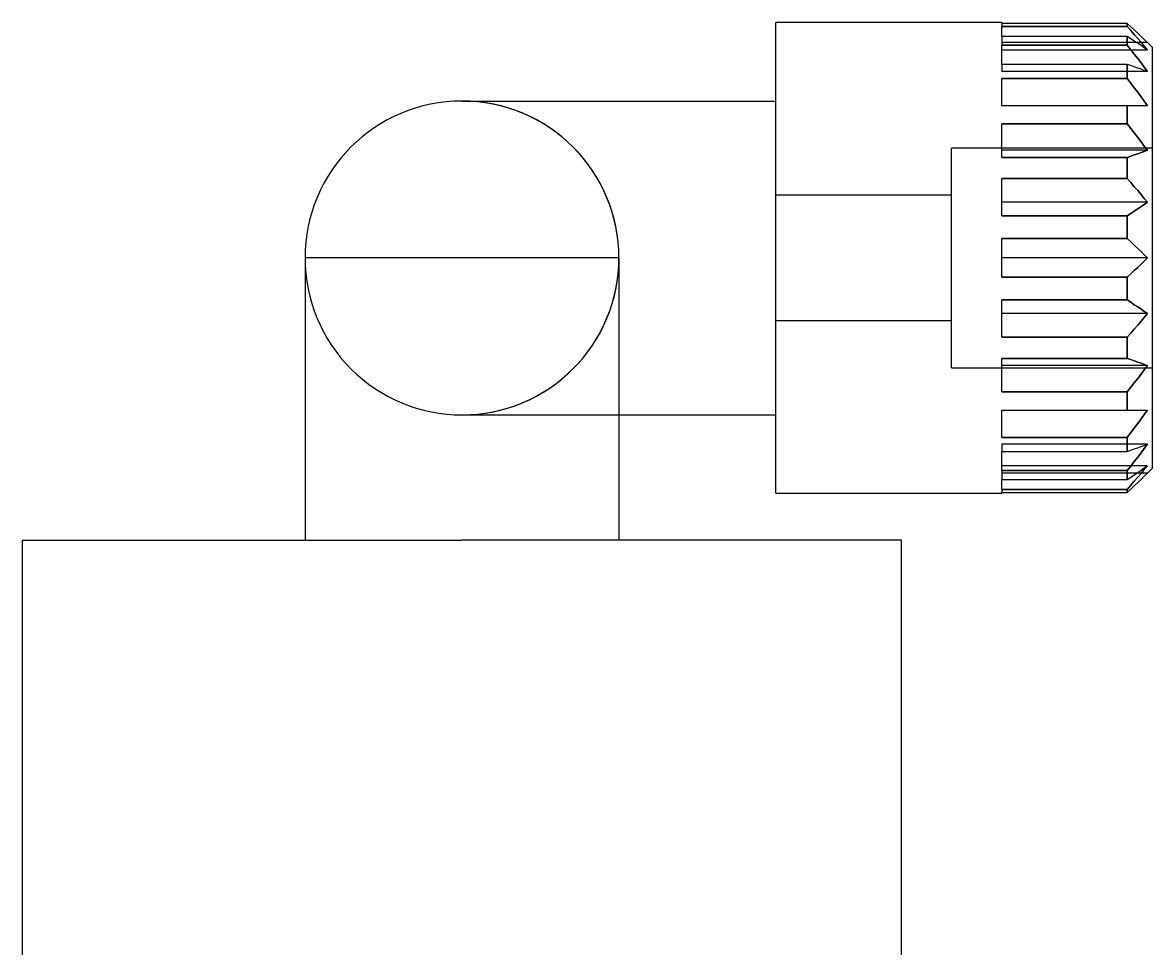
# Model space of a CAD drawing. Header units: millimetres. Extents: x -200 to 45, y 0 to 465.
# Drawn here: x -129.4 to -15.1, y 371.4 to 465.1 of the extents above; entities that cross this region are included whole.
import ezdxf

# ---------------------------------------------------------------- set-up
doc = ezdxf.new("R2010")
doc.units = ezdxf.units.MM
doc.layers.add('MAIN-1', color=7, linetype='Continuous')
doc.layers.add('MAIN-2', color=7, linetype='Continuous')

msp = doc.modelspace()

# ---------------------------------------------------------------- linework, layer by layer
at = {"layer": 'MAIN-1'}
for p, q in [((-30.32, 465.14), (-53.18, 465.14)), ((-53.18, 417.51), (-53.18, 465.14)), ((-30.32, 465.14), (-30.32, 465.06)), ((-17.62, 465.06), (-30.32, 465.06)), ((-30.32, 463.74), (-30.32, 464.75)), ((-30.32, 464.75), (-17.62, 464.75)), ((-17.62, 465.06), (-17.26, 464.72)), ((-17.26, 464.72), (-17.62, 465.06)), ((-17.62, 464.75), (-17.62, 465.06)), ((-17.62, 464.75), (-17.26, 464.34)), ((-17.26, 464.72), (-16.91, 464.39)), ((-16.91, 464.39), (-17.26, 464.72)), ((-17.26, 464.34), (-16.91, 463.93)), ((-16.91, 464.39), (-16.56, 464.06)), ((-16.56, 464.06), (-16.91, 464.39)), ((-16.56, 464.06), (-16.23, 463.74)), ((-16.23, 463.74), (-16.56, 464.06)), ((-17.62, 463.74), (-30.32, 463.74)), ((-17.26, 463.5), (-17.62, 463.74)), ((-17.62, 462.85), (-17.62, 463.74)), ((-16.91, 463.27), (-17.26, 463.5)), ((-16.91, 463.93), (-16.56, 463.53)), ((-16.56, 463.04), (-16.91, 463.27)), ((-16.56, 463.53), (-16.23, 463.14)), ((-16.23, 462.81), (-16.56, 463.04)), ((-16.23, 463.74), (-15.9, 463.42)), ((-15.9, 463.42), (-16.23, 463.74)), ((-16.23, 463.14), (-15.9, 462.75)), ((-15.9, 463.42), (-15.59, 463.11)), ((-15.59, 463.11), (-15.9, 463.42)), ((-15.08, 462.6), (-15.59, 463.11)), ((-30.32, 460.9), (-30.32, 462.85)), ((-30.32, 462.85), (-17.62, 462.85)), ((-17.62, 462.85), (-17.26, 462.39)), ((-17.26, 462.39), (-16.91, 461.94)), ((-16.91, 461.94), (-16.56, 461.49)), ((-15.9, 462.58), (-16.23, 462.81)), ((-15.9, 462.75), (-15.59, 462.36)), ((-15.59, 462.36), (-15.9, 462.58)), ((-15.08, 420.05), (-15.08, 462.6)), ((-17.62, 460.9), (-30.32, 460.9)), ((-17.26, 460.78), (-17.62, 460.9)), ((-17.62, 459.49), (-17.62, 460.9)), ((-16.91, 460.66), (-17.26, 460.78)), ((-16.56, 460.54), (-16.91, 460.66)), ((-16.56, 461.49), (-16.23, 461.05)), ((-16.23, 461.05), (-15.9, 460.62)), ((-30.32, 456.73), (-30.32, 459.49)), ((-30.32, 459.49), (-17.62, 459.49)), ((-17.62, 459.49), (-17.26, 459.01)), ((-16.23, 460.42), (-16.56, 460.54)), ((-15.9, 460.3), (-16.23, 460.42)), ((-15.9, 460.62), (-15.59, 460.19)), ((-15.59, 460.19), (-15.9, 460.3)), ((-17.26, 459.01), (-16.91, 458.54)), ((-16.91, 458.54), (-16.56, 458.08)), ((-16.56, 458.08), (-16.23, 457.62)), ((-16.23, 457.62), (-15.9, 457.17)), ((-84.93, 457.2), (-53.18, 457.2)), ((-17.62, 456.73), (-30.32, 456.73)), ((-17.26, 456.73), (-17.62, 456.73)), ((-17.62, 454.88), (-17.62, 456.73)), ((-16.91, 456.73), (-17.26, 456.73)), ((-16.56, 456.73), (-16.91, 456.73)), ((-16.23, 456.73), (-16.56, 456.73)), ((-15.9, 456.73), (-16.23, 456.73)), ((-15.9, 457.17), (-15.59, 456.73)), ((-15.59, 456.73), (-15.9, 456.73)), ((-30.32, 451.5), (-30.32, 454.88)), ((-30.32, 454.88), (-17.62, 454.88)), ((-17.62, 454.88), (-17.26, 454.42)), ((-17.26, 454.42), (-16.91, 453.97)), ((-16.91, 453.97), (-16.56, 453.52)), ((-16.56, 453.52), (-16.23, 453.08)), ((-16.23, 453.08), (-15.9, 452.64)), ((-15.9, 452.64), (-15.59, 452.22)), ((-15.59, 452.22), (-30.32, 452.22)), ((-17.62, 451.5), (-30.32, 451.5)), ((-17.26, 451.62), (-17.62, 451.5)), ((-17.62, 449.35), (-17.62, 451.5)), ((-16.91, 451.75), (-17.26, 451.62)), ((-16.56, 451.87), (-16.91, 451.75)), ((-16.23, 451.98), (-16.56, 451.87)), ((-15.9, 452.1), (-16.23, 451.98)), ((-15.59, 452.22), (-15.9, 452.1)), ((-30.32, 445.58), (-30.32, 449.35)), ((-30.32, 449.35), (-17.62, 449.35)), ((-17.62, 449.35), (-17.26, 448.94)), ((-17.26, 448.94), (-16.91, 448.53)), ((-16.91, 448.53), (-16.56, 448.13)), ((-16.56, 448.13), (-16.23, 447.74)), ((-15.59, 446.96), (-30.32, 446.96)), ((-16.23, 447.74), (-15.9, 447.35)), ((-15.9, 447.35), (-15.59, 446.96)), ((-15.59, 446.96), (-15.9, 446.74)), ((-17.26, 445.82), (-17.62, 445.58)), ((-16.91, 446.06), (-17.26, 445.82)), ((-16.56, 446.29), (-16.91, 446.06)), ((-16.23, 446.52), (-16.56, 446.29)), ((-15.9, 446.74), (-16.23, 446.52)), ((-17.62, 445.58), (-30.32, 445.58)), ((-17.62, 443.28), (-17.62, 445.58)), ((-30.32, 439.37), (-30.32, 443.28)), ((-30.32, 443.28), (-17.62, 443.28)), ((-17.62, 443.28), (-17.26, 442.94)), ((-17.26, 442.94), (-16.91, 442.61)), ((-16.91, 442.61), (-16.56, 442.28)), ((-100.81, 441.32), (-100.81, 412.75)), ((-84.93, 441.32), (-100.81, 441.32)), ((-69.06, 441.32), (-84.93, 441.32)), ((-69.06, 441.32), (-69.06, 412.75)), ((-15.59, 441.32), (-30.32, 441.32)), ((-16.56, 442.28), (-16.23, 441.96)), ((-16.23, 441.96), (-15.9, 441.64)), ((-15.9, 441.64), (-15.59, 441.32)), ((-15.59, 441.32), (-15.9, 441.01)), ((-16.56, 440.37), (-16.91, 440.04)), ((-16.23, 440.69), (-16.56, 440.37)), ((-15.9, 441.01), (-16.23, 440.69)), ((-17.62, 439.37), (-30.32, 439.37)), ((-17.26, 439.71), (-17.62, 439.37)), ((-17.62, 437.07), (-17.62, 439.37)), ((-16.91, 440.04), (-17.26, 439.71)), ((-30.32, 433.3), (-30.32, 437.07)), ((-30.32, 437.07), (-17.62, 437.07)), ((-17.62, 437.07), (-17.26, 436.83)), ((-17.26, 436.83), (-16.91, 436.59)), ((-15.59, 435.69), (-30.32, 435.69)), ((-16.91, 436.59), (-16.56, 436.36)), ((-16.56, 436.36), (-16.23, 436.13)), ((-16.23, 436.13), (-15.9, 435.91)), ((-15.9, 435.91), (-15.59, 435.69)), ((-15.59, 435.69), (-15.9, 435.3)), ((-16.56, 434.52), (-16.91, 434.12)), ((-16.23, 434.91), (-16.56, 434.52)), ((-15.9, 435.3), (-16.23, 434.91)), ((-17.62, 433.3), (-30.32, 433.3)), ((-17.26, 433.71), (-17.62, 433.3)), ((-17.62, 431.15), (-17.62, 433.3)), ((-16.91, 434.12), (-17.26, 433.71)), ((-30.32, 427.77), (-30.32, 431.15)), ((-30.32, 431.15), (-17.62, 431.15)), ((-17.62, 431.15), (-17.26, 431.03)), ((-17.26, 431.03), (-16.91, 430.9)), ((-15.59, 430.43), (-30.32, 430.43)), ((-16.91, 430.9), (-16.56, 430.78)), ((-16.56, 430.78), (-16.23, 430.67)), ((-16.23, 430.67), (-15.9, 430.55)), ((-15.9, 430.01), (-16.23, 429.57)), ((-15.9, 430.55), (-15.59, 430.43)), ((-15.59, 430.43), (-15.9, 430.01)), ((-16.91, 428.68), (-17.26, 428.23)), ((-16.56, 429.13), (-16.91, 428.68)), ((-16.23, 429.57), (-16.56, 429.13)), ((-17.62, 427.77), (-30.32, 427.77)), ((-17.26, 428.23), (-17.62, 427.77)), ((-17.62, 425.92), (-17.62, 427.77)), ((-69.06, 425.45), (-53.18, 425.45)), ((-30.32, 423.16), (-30.32, 425.92)), ((-30.32, 425.92), (-17.62, 425.92)), ((-17.62, 425.92), (-17.26, 425.92)), ((-17.26, 425.92), (-16.91, 425.92)), ((-16.91, 425.92), (-16.56, 425.92)), ((-16.56, 425.92), (-16.23, 425.92)), ((-16.23, 425.92), (-15.9, 425.92)), ((-15.9, 425.48), (-16.23, 425.03)), ((-15.9, 425.92), (-15.59, 425.92)), ((-15.59, 425.92), (-15.9, 425.48)), ((-16.91, 424.11), (-17.26, 423.64)), ((-16.56, 424.57), (-16.91, 424.11)), ((-16.23, 425.03), (-16.56, 424.57)), ((-17.62, 423.16), (-30.32, 423.16)), ((-17.26, 423.64), (-17.62, 423.16)), ((-17.62, 421.75), (-17.62, 423.16)), ((-17.62, 421.75), (-17.26, 421.87)), ((-17.26, 421.87), (-16.91, 421.99)), ((-16.91, 421.99), (-16.56, 422.11)), ((-16.56, 422.11), (-16.23, 422.23)), ((-16.23, 422.23), (-15.9, 422.35)), ((-15.9, 422.03), (-16.23, 421.6)), ((-15.9, 422.35), (-15.59, 422.46)), ((-15.59, 422.46), (-15.9, 422.03)), ((-30.32, 419.8), (-30.32, 421.75)), ((-30.32, 421.75), (-17.62, 421.75)), ((-16.91, 420.71), (-17.26, 420.26)), ((-16.56, 421.16), (-16.91, 420.71)), ((-16.23, 421.6), (-16.56, 421.16)), ((-17.62, 419.8), (-30.32, 419.8)), ((-17.26, 420.26), (-17.62, 419.8)), ((-17.62, 418.91), (-17.62, 419.8)), ((-16.91, 419.38), (-16.56, 419.61)), ((-16.56, 419.61), (-16.23, 419.84)), ((-16.23, 419.51), (-16.56, 419.12)), ((-16.23, 419.84), (-15.9, 420.07)), ((-15.9, 419.9), (-16.23, 419.51)), ((-15.9, 420.07), (-15.59, 420.29)), ((-15.59, 420.29), (-15.9, 419.9)), ((-15.59, 419.54), (-15.9, 419.23)), ((-15.9, 419.23), (-15.59, 419.54)), ((-15.59, 419.54), (-15.08, 420.05)), ((-30.32, 417.9), (-30.32, 418.91)), ((-30.32, 418.91), (-17.62, 418.91)), ((-17.62, 418.91), (-17.26, 419.15)), ((-17.26, 419.15), (-16.91, 419.38)), ((-16.91, 418.72), (-17.26, 418.31)), ((-16.56, 419.12), (-16.91, 418.72)), ((-16.56, 418.59), (-16.91, 418.26)), ((-16.91, 418.26), (-16.56, 418.59)), ((-16.23, 418.91), (-16.56, 418.59)), ((-16.56, 418.59), (-16.23, 418.91)), ((-15.9, 419.23), (-16.23, 418.91)), ((-16.23, 418.91), (-15.9, 419.23)), ((-53.18, 417.51), (-30.32, 417.51)), ((-17.62, 417.9), (-30.32, 417.9)), ((-30.32, 417.51), (-30.32, 417.59)), ((-30.32, 417.59), (-17.62, 417.59)), ((-17.26, 418.31), (-17.62, 417.9)), ((-17.26, 417.93), (-17.62, 417.59)), ((-17.62, 417.59), (-17.26, 417.93)), ((-17.62, 417.59), (-17.62, 417.9)), ((-16.91, 418.26), (-17.26, 417.93)), ((-17.26, 417.93), (-16.91, 418.26)), ((-129.38, 412.75), (-84.93, 412.75)), ((-129.38, 357.47), (-129.38, 412.75)), ((-40.48, 412.75), (-84.93, 412.75)), ((-40.48, 357.47), (-40.48, 412.75))]:
    msp.add_line(p, q, dxfattribs=at)
for start, end in [(90, 180), (0, 90)]:
    msp.add_arc((-84.93, 441.32), 15.88, start, end, dxfattribs=at)
at = {"layer": 'MAIN-2'}
for p, q in [((-30.32, 465.06), (-30.32, 464.75)), ((-17.62, 464.75), (-30.32, 464.75)), ((-17.62, 465.06), (-17.62, 464.75)), ((-17.26, 464.34), (-17.62, 464.75)), ((-16.91, 463.93), (-17.26, 464.34)), ((-30.32, 463.74), (-30.32, 462.85)), ((-15.59, 463.11), (-30.32, 463.11)), ((-17.62, 463.74), (-17.62, 462.85)), ((-16.56, 463.53), (-16.91, 463.93)), ((-16.23, 463.14), (-16.56, 463.53)), ((-15.9, 462.75), (-16.23, 463.14)), ((-17.62, 462.85), (-30.32, 462.85)), ((-15.59, 462.36), (-30.32, 462.36)), ((-15.59, 462.36), (-30.32, 462.36)), ((-17.26, 462.39), (-17.62, 462.85)), ((-16.91, 461.94), (-17.26, 462.39)), ((-16.56, 461.49), (-16.91, 461.94)), ((-15.59, 462.36), (-15.9, 462.75)), ((-30.32, 460.9), (-30.32, 460.19)), ((-17.62, 460.9), (-17.62, 459.49)), ((-16.23, 461.05), (-16.56, 461.49)), ((-15.9, 460.62), (-16.23, 461.05)), ((-15.59, 460.19), (-30.32, 460.19)), ((-15.59, 460.19), (-30.32, 460.19)), ((-17.62, 459.49), (-30.32, 459.49)), ((-17.26, 459.01), (-17.62, 459.49)), ((-15.59, 460.19), (-15.9, 460.62)), ((-16.91, 458.54), (-17.26, 459.01)), ((-16.56, 458.08), (-16.91, 458.54)), ((-16.23, 457.62), (-16.56, 458.08)), ((-15.9, 457.17), (-16.23, 457.62)), ((-30.32, 456.73), (-30.32, 456.73)), ((-30.32, 456.73), (-30.32, 456.73)), ((-17.62, 456.73), (-17.62, 454.88)), ((-15.59, 456.73), (-15.9, 457.17)), ((-17.62, 454.88), (-30.32, 454.88)), ((-17.26, 454.42), (-17.62, 454.88)), ((-16.91, 453.97), (-17.26, 454.42)), ((-16.56, 453.52), (-16.91, 453.97)), ((-16.23, 453.08), (-16.56, 453.52)), ((-15.9, 452.64), (-16.23, 453.08)), ((-15.59, 452.22), (-15.9, 452.64)), ((-35.4, 430.21), (-35.4, 452.44)), ((-15.08, 452.44), (-35.4, 452.44)), ((-15.59, 452.22), (-30.32, 452.22)), ((-30.32, 451.5), (-17.62, 451.5)), ((-17.62, 451.5), (-17.26, 451.62)), ((-17.62, 451.5), (-17.62, 449.35)), ((-17.26, 451.62), (-16.91, 451.75)), ((-16.91, 451.75), (-16.56, 451.87)), ((-16.56, 451.87), (-16.23, 451.98)), ((-16.23, 451.98), (-15.9, 452.1)), ((-15.9, 452.1), (-15.59, 452.22)), ((-17.62, 449.35), (-30.32, 449.35)), ((-17.26, 448.94), (-17.62, 449.35)), ((-16.91, 448.53), (-17.26, 448.94)), ((-16.56, 448.13), (-16.91, 448.53)), ((-16.23, 447.74), (-16.56, 448.13)), ((-53.18, 434.98), (-53.18, 447.68)), ((-35.4, 447.68), (-53.18, 447.68)), ((-15.59, 446.96), (-30.32, 446.96)), ((-15.9, 447.35), (-16.23, 447.74)), ((-15.59, 446.96), (-15.9, 447.35)), ((-15.9, 446.74), (-15.59, 446.96)), ((-17.62, 445.58), (-17.26, 445.82)), ((-17.26, 445.82), (-16.91, 446.06)), ((-16.91, 446.06), (-16.56, 446.29)), ((-16.56, 446.29), (-16.23, 446.52)), ((-16.23, 446.52), (-15.9, 446.74)), ((-30.32, 445.58), (-17.62, 445.58)), ((-17.62, 445.58), (-17.62, 443.28)), ((-17.62, 443.28), (-30.32, 443.28)), ((-17.26, 442.94), (-17.62, 443.28)), ((-16.91, 442.61), (-17.26, 442.94)), ((-16.56, 442.28), (-16.91, 442.61)), ((-84.93, 441.32), (-100.81, 441.32)), ((-69.06, 441.32), (-84.93, 441.32)), ((-15.59, 441.32), (-30.32, 441.32)), ((-16.23, 441.96), (-16.56, 442.28)), ((-15.9, 441.64), (-16.23, 441.96)), ((-15.59, 441.32), (-15.9, 441.64)), ((-15.9, 441.01), (-15.59, 441.32)), ((-16.91, 440.04), (-16.56, 440.37)), ((-16.56, 440.37), (-16.23, 440.69)), ((-16.23, 440.69), (-15.9, 441.01)), ((-30.32, 439.37), (-17.62, 439.37)), ((-17.62, 439.37), (-17.26, 439.71)), ((-17.62, 439.37), (-17.62, 437.07)), ((-17.26, 439.71), (-16.91, 440.04)), ((-17.62, 437.07), (-30.32, 437.07)), ((-17.26, 436.83), (-17.62, 437.07)), ((-16.91, 436.59), (-17.26, 436.83)), ((-15.59, 435.69), (-30.32, 435.69)), ((-16.56, 436.36), (-16.91, 436.59)), ((-16.23, 436.13), (-16.56, 436.36)), ((-15.9, 435.91), (-16.23, 436.13)), ((-15.59, 435.69), (-15.9, 435.91)), ((-15.9, 435.3), (-15.59, 435.69)), ((-53.18, 434.98), (-35.4, 434.98)), ((-16.91, 434.12), (-16.56, 434.52)), ((-16.56, 434.52), (-16.23, 434.91)), ((-16.23, 434.91), (-15.9, 435.3)), ((-30.32, 433.3), (-17.62, 433.3)), ((-17.62, 433.3), (-17.26, 433.71)), ((-17.62, 433.3), (-17.62, 431.15)), ((-17.26, 433.71), (-16.91, 434.12)), ((-17.62, 431.15), (-30.32, 431.15)), ((-17.26, 431.03), (-17.62, 431.15)), ((-16.91, 430.9), (-17.26, 431.03)), ((-35.4, 430.21), (-15.08, 430.21)), ((-15.59, 430.43), (-30.32, 430.43)), ((-16.56, 430.78), (-16.91, 430.9)), ((-16.23, 430.67), (-16.56, 430.78)), ((-15.9, 430.55), (-16.23, 430.67)), ((-16.23, 429.57), (-15.9, 430.01)), ((-15.59, 430.43), (-15.9, 430.55)), ((-15.9, 430.01), (-15.59, 430.43)), ((-17.26, 428.23), (-16.91, 428.68)), ((-16.91, 428.68), (-16.56, 429.13)), ((-16.56, 429.13), (-16.23, 429.57)), ((-30.32, 427.77), (-17.62, 427.77)), ((-17.62, 427.77), (-17.26, 428.23)), ((-17.62, 427.77), (-17.62, 425.92)), ((-84.93, 425.45), (-69.06, 425.45)), ((-30.32, 425.92), (-30.32, 425.92)), ((-30.32, 425.92), (-30.32, 425.92)), ((-16.23, 425.03), (-15.9, 425.48)), ((-15.9, 425.48), (-15.59, 425.92)), ((-17.26, 423.64), (-16.91, 424.11)), ((-16.91, 424.11), (-16.56, 424.57)), ((-16.56, 424.57), (-16.23, 425.03)), ((-30.32, 423.16), (-17.62, 423.16)), ((-17.62, 423.16), (-17.26, 423.64)), ((-17.62, 423.16), (-17.62, 421.75)), ((-15.59, 422.46), (-30.32, 422.46)), ((-30.32, 422.46), (-30.32, 421.75)), ((-15.59, 422.46), (-30.32, 422.46)), ((-16.23, 421.6), (-15.9, 422.03)), ((-15.9, 422.03), (-15.59, 422.46)), ((-17.26, 420.26), (-16.91, 420.71)), ((-16.91, 420.71), (-16.56, 421.16)), ((-16.56, 421.16), (-16.23, 421.6)), ((-15.59, 420.29), (-30.32, 420.29)), ((-15.59, 420.29), (-30.32, 420.29)), ((-30.32, 419.8), (-17.62, 419.8)), ((-30.32, 419.8), (-30.32, 418.91)), ((-15.59, 419.54), (-30.32, 419.54)), ((-17.62, 419.8), (-17.26, 420.26)), ((-17.62, 419.8), (-17.62, 418.91)), ((-16.56, 419.12), (-16.23, 419.51)), ((-16.23, 419.51), (-15.9, 419.9)), ((-15.9, 419.9), (-15.59, 420.29)), ((-17.26, 418.31), (-16.91, 418.72)), ((-16.91, 418.72), (-16.56, 419.12)), ((-30.32, 417.9), (-17.62, 417.9)), ((-30.32, 417.9), (-30.32, 417.59)), ((-17.62, 417.9), (-17.26, 418.31)), ((-17.62, 417.9), (-17.62, 417.59))]:
    msp.add_line(p, q, dxfattribs=at)
for major_axis, start_param, end_param in [((-15.88, 0), -3.141593, -1.570796), ((0, 15.88), 1.570796, 3.141593), ((-15.88, 0), 1.570796, 3.141593), ((0, 15.88), 3.141593, 4.712389)]:
    msp.add_ellipse((-84.93, 441.32), major_axis=major_axis, ratio=1, start_param=start_param, end_param=end_param, dxfattribs=at)

doc.saveas('drawing.dxf')
